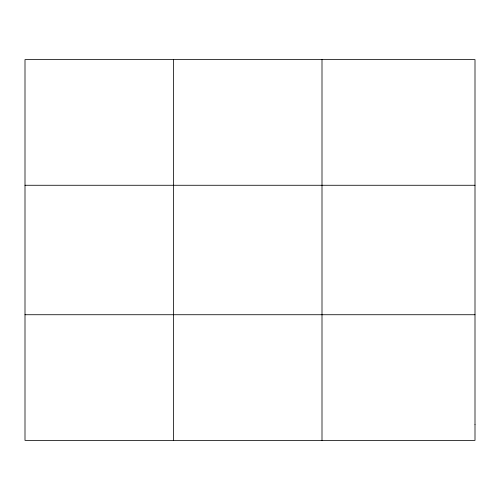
<?xml version="1.0" encoding="UTF-8"?>
<svg xmlns="http://www.w3.org/2000/svg" width="500" height="500" viewBox="0 0 500 500"><rect width="100%" height="100%" fill="white"/><g stroke="black" fill="none" stroke-linecap="round" stroke-linejoin="round"><path stroke-width="0.75" d="M173.5 59.619L173.5 440.381M322 59.619L322 440.381M25 185.269L475 185.269M25 314.731L475 314.731M475 424.675L475 440.381L25 440.381L25 59.619L475 59.619L475 424.675"/></g></svg>
